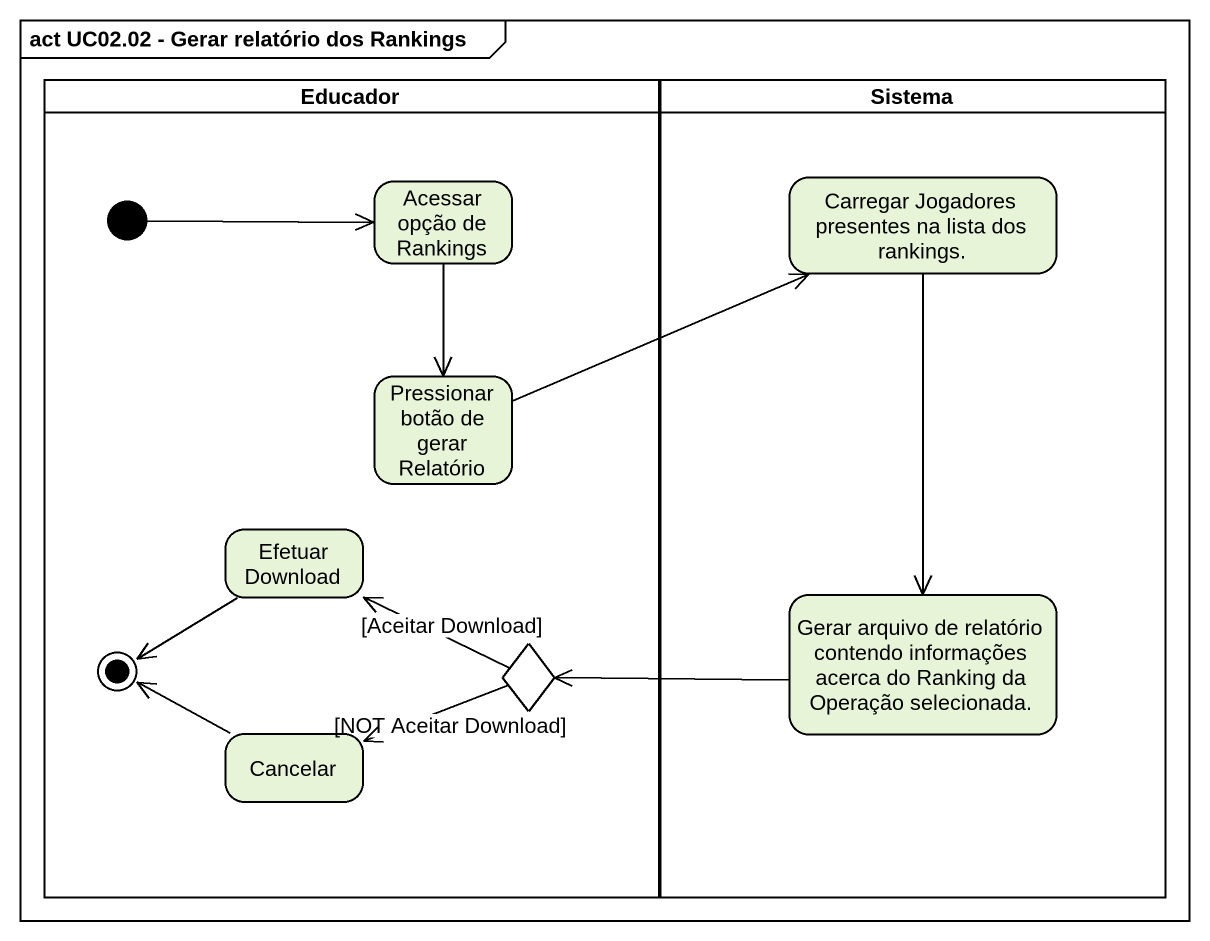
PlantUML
@startuml
mainframe act UC02.02 - Gerar relatório dos Rankings
hide empty description
state Educador <<partition>> {
  state "Acessar opção de Rankings" as Acessar_opção_de_Rankings
  state "Pressionar botão de gerar Relatório" as Pressionar_botão_de_gerar
  state "Efetuar Download" as Efetuar_Download
  state choice1 <<choice>>
  state Cancelar
  [*] -right-> Acessar_opção_de_Rankings
  Efetuar_Download --> [*]
  Cancelar -left-> [*]
}
state Sistema <<partition>> {
  state "Carregar Jogadores presentes na lista dos rankings." as Carregar_Jogadores
  state "Gerar arquivo de relatório contendo informações acerca do Ranking da Operação selecionada." as Gerar_arquivo_de_relatório
}
Acessar_opção_de_Rankings --> Pressionar_botão_de_gerar
Carregar_Jogadores --> Gerar_arquivo_de_relatório
Pressionar_botão_de_gerar -right-> Carregar_Jogadores
Gerar_arquivo_de_relatório -left-> choice1
choice1 -left-> Efetuar_Download : [Aceitar Download]
choice1 -left-> Cancelar : [NOT Aceitar Download]
@enduml
